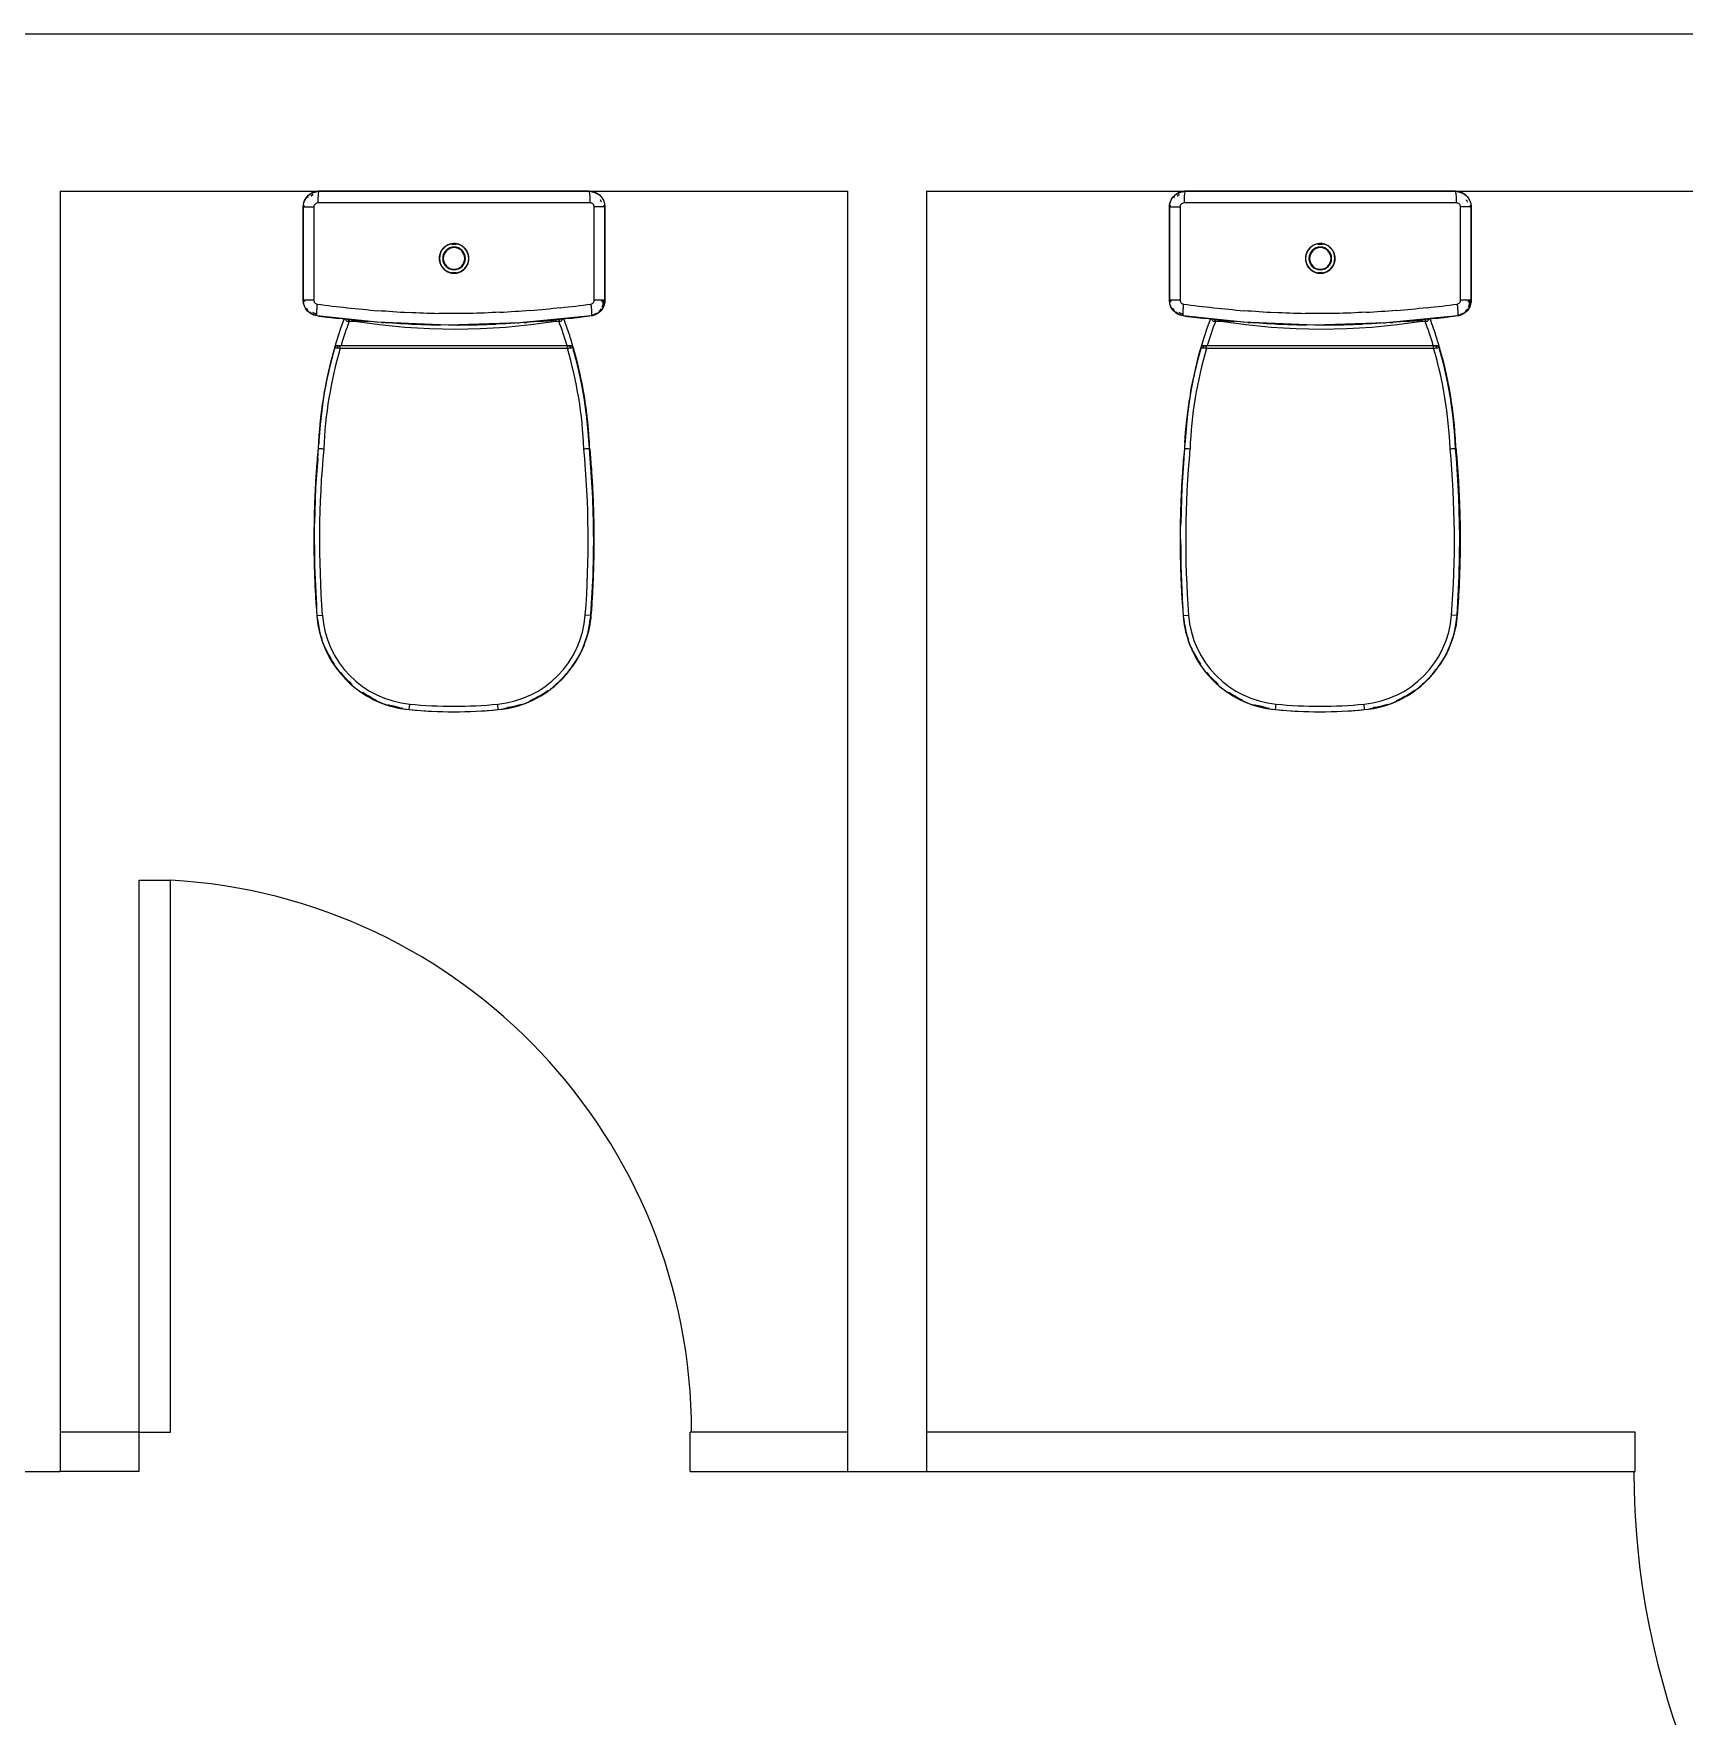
# Model space of a CAD drawing. Header units: metres. Extents: x 15.7 to 112.1, y 4.7 to 71.5.
# Drawn here: x 66.56 to 68.656, y 30.961 to 33.097 of the extents above; entities that cross this region are included whole.
import ezdxf

# ---------------------------------------------------------------- set-up
doc = ezdxf.new("R2010")
doc.units = ezdxf.units.M
doc.layers.get('0').update_dxf_attribs({"color": 3})
doc.layers.add('00', color=252, linetype='Continuous')
doc.layers.add('A-DOOR', color=5, linetype='Continuous', lineweight=5)
doc.layers.add('G-IMPT', color=1, linetype='Continuous', lineweight=5)

# ---------------------------------------------------------------- blocks, each defined once
blk = doc.blocks.new('Single-Flush-Partition - 700 _ 2200-2763523-GROUND FLOOR PLAN')
at = {"layer": 'A-DOOR'}
for p, q in [((0.31, -0.025), (0.31, -0.7256)), ((0.35, -0.025), (0.31, -0.025)), ((0.35, -0.025), (0.35, -0.7256)), ((0.35, -0.7256), (0.31, -0.7256))]:
    blk.add_line(p, q, dxfattribs=at)
blk.add_arc((0.35, -0.025), 0.7017, 180, 266.7321, dxfattribs=at)
blk = doc.blocks.new('Single-Flush-Partition - 1000_ 2201-2763526-GROUND FLOOR PLAN')
at = {"layer": 'A-DOOR'}
for p, q in [((0.46, -0.025), (0.46, -1.0259)), ((0.5, -0.025), (0.46, -0.025)), ((0.5, -0.025), (0.5, -1.0259)), ((0.5, -1.0259), (0.46, -1.0259))]:
    blk.add_line(p, q, dxfattribs=at)
blk.add_arc((0.5, -0.025), 1.0017, 180, 267.7114, dxfattribs=at)
blk = doc.blocks.new('ECG_Commercial_Toilet_Maid_driver-P Trap_01 - 211109_092700_dwg_dwg_211109-2077759-GROUND FLOOR PLAN')
at = {"layer": 'G-IMPT'}
for p, q in [((-0.4183, 0.1761), (-0.44, 0.1748)), ((-0.3575, 0.1776), (-0.3669, 0.1775)), ((-0.3006, 0.1763), (-0.3323, 0.1771)), ((-0.0804, 0.1337), (-0.0784, 0.133)), ((-0.0786, 0.1331), (-0.0803, 0.1331)), ((-0.0853, -0.0043), (-0.0853, -0.0055)), ((-0.0784, -0.133), (-0.0804, -0.1337)), ((-0.0786, -0.1331), (-0.0803, -0.1331)), ((-0.4226, -0.1759), (-0.3977, -0.1769)), ((-0.3514, -0.1776), (-0.3203, -0.177)), ((-0.2674, -0.1743), (-0.2411, -0.1722))]:
    blk.add_line(p, q, dxfattribs=at)
at = {"layer": 'G-IMPT', "flags": 128}
for points in [[(-0.2349, 0.1719), (-0.2217, 0.171), (-0.2025, 0.1692), (-0.1833, 0.1666), (-0.1816, 0.1664)], [(-0.4998, 0.1614), (-0.5044, 0.159), (-0.5089, 0.1565), (-0.5134, 0.1538), (-0.5154, 0.1524)], [(-0.1723, 0.1649), (-0.1642, 0.1634), (-0.1453, 0.1595), (-0.1265, 0.1549), (-0.1172, 0.1524)], [(-0.1138, 0.1514), (-0.1078, 0.1497), (-0.0894, 0.1437), (-0.0776, 0.1396)], [(-0.5263, 0.1443), (-0.5299, 0.1412), (-0.5337, 0.1376), (-0.5374, 0.1339), (-0.5409, 0.1301)], [(-0.0803, 0.1331), (-0.0803, 0.1297), (-0.0803, 0.1263)], [(-0.5719, -0.0627), (-0.5713, -0.0668), (-0.5703, -0.0719), (-0.5691, -0.077), (-0.5676, -0.082), (-0.5664, -0.0859)], [(-0.5622, -0.0966), (-0.5601, -0.1013), (-0.5577, -0.1059), (-0.5551, -0.1105), (-0.5524, -0.1149), (-0.5495, -0.1192), (-0.5493, -0.1195)], [(-0.0803, -0.1294), (-0.0803, -0.1312), (-0.0803, -0.1331)]]:
    blk.add_lwpolyline(points, dxfattribs=at)
at = {"layer": 'G-IMPT'}
for centre, radius, start, end in [((-0.263, -0.3639), 0.5295, 69.8168, 73.379), ((0.7318, -0.0015), 0.8221, 171.054, 188.946), ((-0.263, 0.3639), 0.5295, 286.6212, 290.1832)]:
    blk.add_arc(centre, radius, start, end, dxfattribs=at)
for points, knots in [([(-0.4808, 0.1688), (-0.4783, 0.1695), (-0.4718, 0.1713), (-0.4653, 0.1723), (-0.4613, 0.1728)], [-0.1550415, -0.1550415, -0.1550415, -0.1550415, -0.1111111, -0.0452824, -0.0452824, -0.0452824, -0.0452824]), ([(-0.4418, 0.1747), (-0.4378, 0.175), (-0.4259, 0.1758), (-0.406, 0.1767), (-0.3825, 0.1774), (-0.3662, 0.1776), (-0.3578, 0.1776), (-0.3572, 0.1776)], [-0.9464093, -0.9464093, -0.9464093, -0.9464093, -0.8888889, -0.7777778, -0.6666667, -0.5555556, -0.5477804, -0.5477804, -0.5477804, -0.5477804]), ([(-0.3385, 0.1774), (-0.3374, 0.1774), (-0.3285, 0.1773), (-0.3117, 0.1768), (-0.2881, 0.1757), (-0.2676, 0.1744), (-0.2551, 0.1734), (-0.2503, 0.173)], [-0.4598098, -0.4598098, -0.4598098, -0.4598098, -0.4444444, -0.3333333, -0.2222222, -0.1111111, -0.0437293, -0.0437293, -0.0437293, -0.0437293]), ([(-0.5134, 0.1537), (-0.5124, 0.1544), (-0.5064, 0.1581), (-0.5, 0.1613), (-0.4946, 0.1637)], [-0.3528816, -0.3528816, -0.3528816, -0.3528816, -0.3333333, -0.2354946, -0.2354946, -0.2354946, -0.2354946]), ([(-0.0798, 0.1365), (-0.0801, 0.1362), (-0.0804, 0.1356), (-0.0806, 0.1347), (-0.0805, 0.1341), (-0.0805, 0.1339)], [0.75, 0.75, 0.75, 0.75, 0.875, 0.9375, 1, 1, 1, 1]), ([(-0.078, 0.1376), (-0.0782, 0.1375), (-0.0789, 0.1373), (-0.0795, 0.1369), (-0.0798, 0.1365)], [0.5644299, 0.5644299, 0.5644299, 0.5644299, 0.625, 0.75, 0.75, 0.75, 0.75]), ([(-0.5575, 0.1063), (-0.5562, 0.1087), (-0.5543, 0.1119), (-0.5523, 0.1151), (-0.5517, 0.1159)], [-0.71214902, -0.71214902, -0.71214902, -0.71214902, -0.66666667, -0.65063088, -0.65063088, -0.65063088, -0.65063088]), ([(-0.5706, 0.0702), (-0.5702, 0.0723), (-0.5694, 0.0757), (-0.5685, 0.0791), (-0.5681, 0.0804)], [-0.92350914, -0.92350914, -0.92350914, -0.92350914, -0.88888889, -0.86576975, -0.86576975, -0.86576975, -0.86576975]), ([(-0.5676, -0.0821), (-0.5682, -0.0802), (-0.5696, -0.0755), (-0.5704, -0.0706), (-0.5709, -0.0677)], [-0.14372398, -0.14372398, -0.14372398, -0.14372398, -0.11111111, -0.06227402, -0.06227402, -0.06227402, -0.06227402]), ([(-0.5493, -0.1195), (-0.5507, -0.1175), (-0.5556, -0.1102), (-0.5596, -0.1023), (-0.5623, -0.0964)], [-0.373281, -0.373281, -0.373281, -0.373281, -0.3333333, -0.227652, -0.227652, -0.227652, -0.227652]), ([(-0.524, -0.1461), (-0.525, -0.1454), (-0.5312, -0.1403), (-0.5379, -0.1337), (-0.5432, -0.1274), (-0.5441, -0.1263)], [-0.5754732, -0.5754732, -0.5754732, -0.5754732, -0.5555556, -0.4444444, -0.4201761, -0.4201761, -0.4201761, -0.4201761]), ([(-0.2411, -0.1722), (-0.2346, -0.1719), (-0.2217, -0.1711), (-0.2025, -0.1693), (-0.1833, -0.1668), (-0.1642, -0.1635), (-0.1452, -0.1596), (-0.1264, -0.155), (-0.1078, -0.1498), (-0.0916, -0.1446), (-0.0816, -0.141), (-0.0776, -0.1396)], [0, 0, 0, 0, 0.1111111, 0.2222222, 0.3333333, 0.4444444, 0.5555556, 0.6666667, 0.7777778, 0.8888889, 0.9605895, 0.9605895, 0.9605895, 0.9605895]), ([(-0.0805, -0.1339), (-0.0805, -0.1341), (-0.0806, -0.1347), (-0.0804, -0.1356), (-0.0801, -0.1362), (-0.0798, -0.1365)], [0, 0, 0, 0, 0.0625, 0.125, 0.25, 0.25, 0.25, 0.25]), ([(-0.0798, -0.1365), (-0.0794, -0.1369), (-0.0789, -0.1373), (-0.0782, -0.1375), (-0.078, -0.1376)], [0.25, 0.25, 0.25, 0.25, 0.375, 0.4356025, 0.4356025, 0.4356025, 0.4356025]), ([(-0.4902, -0.1655), (-0.4909, -0.1652), (-0.4979, -0.1625), (-0.5072, -0.1578), (-0.5152, -0.1526), (-0.5175, -0.151)], [-0.7902983, -0.7902983, -0.7902983, -0.7902983, -0.7777778, -0.6666667, -0.6200914, -0.6200914, -0.6200914, -0.6200914])]:
    blk.add_open_spline(points, degree=3, knots=knots, dxfattribs=at)
for points in [[(-0.5413, 0.1297), (-0.5368, 0.1348), (-0.532, 0.1395), (-0.5269, 0.1438)], [(-0.0787, 0.1339), (-0.079, 0.1339), (-0.0796, 0.1339), (-0.0802, 0.1339), (-0.0805, 0.1339)], [(-0.0805, 0.1339), (-0.0804, 0.1338), (-0.0804, 0.1335), (-0.0803, 0.1332), (-0.0803, 0.1331)], [(-0.0789, 0.128), (-0.0794, 0.1282), (-0.0798, 0.1284), (-0.0803, 0.1286)], [(-0.0803, 0.1263), (-0.0799, 0.1263), (-0.0795, 0.1263), (-0.0792, 0.1262)], [(-0.0803, -0.1331), (-0.0803, -0.1332), (-0.0804, -0.1335), (-0.0804, -0.1338), (-0.0805, -0.1339)], [(-0.0805, -0.1339), (-0.0802, -0.1339), (-0.0796, -0.1339), (-0.079, -0.1339), (-0.0787, -0.1339)], [(-0.0803, -0.1294), (-0.08, -0.1294), (-0.0793, -0.1293), (-0.0787, -0.1293), (-0.0784, -0.1292)], [(-0.4531, -0.1739), (-0.4643, -0.1731), (-0.4754, -0.1707), (-0.4861, -0.167)], [(-0.2411, -0.1722), (-0.2489, -0.1729), (-0.2646, -0.1742), (-0.2881, -0.1757), (-0.3117, -0.1768), (-0.3353, -0.1775), (-0.3589, -0.1777), (-0.3825, -0.1774), (-0.406, -0.1767), (-0.4297, -0.1756), (-0.4453, -0.1745), (-0.4531, -0.1739)]]:
    blk.add_open_spline(points, degree=3, dxfattribs=at)
blk = doc.blocks.new('ECG_Commercial_Toilet_Maid_driver-P Trap_01 - 211109_092700_dwg_dwg_Deckel_unten_211101-2077760-GROUND FLOOR PLAN')
at = {"layer": 'G-IMPT'}
for p, q in [((-0.127, 0.1545), (-0.1269, 0.155)), ((-0.1249, 0.1542), (-0.1269, 0.155)), ((-0.1269, -0.155), (-0.127, -0.1545)), ((-0.1269, -0.155), (-0.125, -0.1533))]:
    blk.add_line(p, q, dxfattribs=at)
at = {"layer": 'G-IMPT', "flags": 128}
for points in [[(-0.4583, 0.1734), (-0.4635, 0.1727), (-0.4686, 0.1718), (-0.4737, 0.1707), (-0.4787, 0.1694), (-0.4837, 0.1679)], [(-0.3647, 0.1773), (-0.3912, 0.1771), (-0.4413, 0.1748), (-0.4432, 0.1746)], [(-0.2547, 0.1731), (-0.291, 0.1758), (-0.3373, 0.1773)], [(-0.1829, 0.1665), (-0.19, 0.1676), (-0.2113, 0.1701), (-0.2327, 0.1717), (-0.2361, 0.1719)], [(-0.4942, 0.1639), (-0.4982, 0.1621), (-0.5028, 0.1598), (-0.5074, 0.1574), (-0.5119, 0.1547), (-0.5156, 0.1523)], [(-0.1269, 0.155), (-0.1477, 0.1601), (-0.1688, 0.1643), (-0.1727, 0.1649)], [(-0.5264, 0.1441), (-0.5286, 0.1424), (-0.5324, 0.1389), (-0.5361, 0.1352), (-0.5397, 0.1314), (-0.5416, 0.1293)], [(-0.5512, 0.1166), (-0.5523, 0.1149), (-0.5551, 0.1105), (-0.5576, 0.106), (-0.56, 0.1014), (-0.5609, 0.0994)], [(-0.567, 0.084), (-0.5676, 0.082), (-0.569, 0.077), (-0.5702, 0.072), (-0.5712, 0.0669), (-0.5716, 0.0647)], [(-0.5719, -0.0627), (-0.5713, -0.0668), (-0.5703, -0.0719), (-0.5691, -0.077), (-0.5676, -0.082), (-0.5664, -0.0859)], [(-0.5622, -0.0966), (-0.5601, -0.1013), (-0.5577, -0.1059), (-0.5551, -0.1105), (-0.5524, -0.1149), (-0.5495, -0.1192)], [(-0.5447, -0.1255), (-0.5432, -0.1274), (-0.5398, -0.1314), (-0.5362, -0.1352), (-0.5325, -0.1388), (-0.5286, -0.1423), (-0.5247, -0.1456), (-0.5226, -0.1472)], [(-0.52, -0.1492), (-0.5163, -0.1518), (-0.5119, -0.1547), (-0.5075, -0.1573), (-0.5029, -0.1598), (-0.4982, -0.1621), (-0.4935, -0.1642), (-0.4886, -0.1661), (-0.4837, -0.1678), (-0.4788, -0.1694), (-0.4737, -0.1707), (-0.4687, -0.1718), (-0.4635, -0.1727), (-0.4584, -0.1734), (-0.4532, -0.1739), (-0.4531, -0.1739)], [(-0.2411, -0.1722), (-0.2196, -0.1708), (-0.1983, -0.1687), (-0.177, -0.1657), (-0.1559, -0.1618), (-0.135, -0.1571), (-0.1269, -0.155)], [(-0.4531, -0.1739), (-0.4031, -0.1768), (-0.353, -0.1776), (-0.3029, -0.1764), (-0.2529, -0.1732), (-0.2411, -0.1722)]]:
    blk.add_lwpolyline(points, dxfattribs=at)
at = {"layer": 'G-IMPT'}
for centre, radius, start, end in [((-0.263, -0.3639), 0.5365, 81.3483, 83.4677), ((-0.263, -0.3639), 0.5365, 75.3041, 78.0597), ((-0.1287, 0.1483), 0.007, 60.9879, 75.3041), ((-0.1287, 0.1483), 0.007, 60.9879, 75.3041), ((-0.4432, -0.0443), 0.13, 249.5754, 265.6258), ((-0.263, 0.3639), 0.5365, 272.3428, 284.6959), ((-0.1287, -0.1483), 0.007, 284.6959, 315.0019), ((-0.1287, -0.1483), 0.007, 284.6959, 315.0019), ((-0.3576, 1.0752), 1.2528, 265.6258, 275.3365)]:
    blk.add_arc(centre, radius, start, end, dxfattribs=at)
blk = doc.blocks.new('ECG_Commercial_Toilet_Maid_driver-P Trap_01 - 211109_092700_dwg_dwg_Deckel_oben_211101-2077761-GROUND FLOOR PLAN')
at = {"layer": 'G-IMPT'}
for p, q in [((-0.4531, 0.1739), (-0.4526, 0.167)), ((-0.1262, 0.1549), (-0.1264, 0.1542)), ((-0.1163, 0.1519), (-0.1162, 0.1521)), ((-0.1138, 0.1442), (-0.1108, 0.1442)), ((-0.1138, 0.1442), (-0.1138, -0.1442)), ((-0.1108, 0.1483), (-0.1127, 0.1483)), ((-0.1108, 0.1483), (-0.1108, 0.1442)), ((-0.1108, -0.1442), (-0.1108, 0.1442)), ((-0.1108, -0.1442), (-0.1108, 0.1442)), ((-0.5726, 0.0565), (-0.5657, 0.0558)), ((-0.5726, -0.0565), (-0.5657, -0.0558)), ((-0.1138, -0.1442), (-0.1108, -0.1442)), ((-0.1127, -0.1483), (-0.1108, -0.1483)), ((-0.1108, -0.1442), (-0.1108, -0.1483)), ((-0.4531, -0.1739), (-0.4526, -0.167)), ((-0.1264, -0.1542), (-0.1262, -0.1549)), ((-0.1162, -0.1521), (-0.1163, -0.1519))]:
    blk.add_line(p, q, dxfattribs=at)
at = {"layer": 'G-IMPT', "flags": 128}
for points in [[(-0.4531, 0.1739), (-0.4583, 0.1734), (-0.4635, 0.1727), (-0.4686, 0.1718), (-0.4737, 0.1707), (-0.4787, 0.1694), (-0.4837, 0.1679), (-0.4886, 0.1661), (-0.4934, 0.1642), (-0.4982, 0.1621), (-0.5028, 0.1598), (-0.5074, 0.1574), (-0.5119, 0.1547), (-0.5162, 0.1519), (-0.5205, 0.1489), (-0.5246, 0.1457), (-0.5286, 0.1424), (-0.5324, 0.1389), (-0.5361, 0.1352), (-0.5397, 0.1314), (-0.5431, 0.1275), (-0.5464, 0.1234), (-0.5494, 0.1193), (-0.5523, 0.1149), (-0.5551, 0.1105), (-0.5576, 0.106), (-0.56, 0.1014), (-0.5622, 0.0967), (-0.5642, 0.0919), (-0.566, 0.087), (-0.5676, 0.082), (-0.569, 0.077), (-0.5702, 0.072), (-0.5712, 0.0669), (-0.572, 0.0617), (-0.5726, 0.0566), (-0.5726, 0.0565)], [(-0.2411, 0.1722), (-0.291, 0.1758), (-0.3411, 0.1775), (-0.3912, 0.1771), (-0.4413, 0.1748), (-0.4531, 0.1739)], [(-0.113, 0.1512), (-0.1337, 0.1568), (-0.1546, 0.1615), (-0.1757, 0.1655), (-0.197, 0.1685), (-0.2183, 0.1707), (-0.2397, 0.1721), (-0.2411, 0.1722)], [(-0.5726, 0.0565), (-0.5744, 0.0324), (-0.5752, 0.0083), (-0.5751, -0.0158), (-0.574, -0.0399), (-0.5726, -0.0565)], [(-0.5726, -0.0565), (-0.5721, -0.0617), (-0.5713, -0.0668), (-0.5703, -0.0719), (-0.5691, -0.077), (-0.5676, -0.082), (-0.566, -0.0869), (-0.5642, -0.0918), (-0.5622, -0.0966), (-0.5601, -0.1013), (-0.5577, -0.1059), (-0.5551, -0.1105), (-0.5524, -0.1149), (-0.5495, -0.1192), (-0.5464, -0.1234), (-0.5432, -0.1274), (-0.5398, -0.1314), (-0.5362, -0.1352), (-0.5325, -0.1388), (-0.5286, -0.1423), (-0.5247, -0.1456), (-0.5205, -0.1488), (-0.5163, -0.1518), (-0.5119, -0.1547), (-0.5075, -0.1573), (-0.5029, -0.1598), (-0.4982, -0.1621), (-0.4935, -0.1642), (-0.4886, -0.1661), (-0.4837, -0.1678), (-0.4788, -0.1694), (-0.4737, -0.1707), (-0.4687, -0.1718), (-0.4635, -0.1727), (-0.4584, -0.1734), (-0.4532, -0.1739), (-0.4531, -0.1739)], [(-0.2411, -0.1722), (-0.2196, -0.1708), (-0.1983, -0.1687), (-0.177, -0.1657), (-0.1559, -0.1618), (-0.135, -0.1571), (-0.1143, -0.1516), (-0.113, -0.1512)], [(-0.4531, -0.1739), (-0.4031, -0.1768), (-0.353, -0.1776), (-0.3029, -0.1764), (-0.2529, -0.1732), (-0.2411, -0.1722)]]:
    blk.add_lwpolyline(points, dxfattribs=at)
at = {"layer": 'G-IMPT'}
for centre, radius, start, end in [((-0.4432, 0.0443), 0.13, 94.3742, 174.6261), ((-0.3576, -1.0752), 1.2528, 84.6635, 94.3742), ((-0.263, -0.3639), 0.5365, 73.7635, 87.6572), ((-0.263, -0.3639), 0.5365, 81.0541, 87.6572), ((-0.4432, 0.0443), 0.123, 94.3742, 174.6261), ((-0.3576, -1.0752), 1.2458, 84.6551, 94.3742), ((-0.263, -0.3639), 0.5295, 73.6374, 87.677), ((-0.263, -0.3639), 0.5365, 75.2338, 78.8854), ((-0.117, 0.1492), 0.003, 74.1204, 97.6492), ((-0.263, -0.3639), 0.5365, 73.7635, 74.1204), ((-0.1138, 0.1483), 0.003, 0, 73.7635), ((-0.1138, 0.1483), 0.003, 0, 73.7635), ((0.0278, 0), 0.6031, 174.6261, 185.3739), ((0.0278, 0), 0.5961, 174.6261, 185.3739), ((-0.4432, -0.0443), 0.13, 185.3739, 265.6258), ((-0.4432, -0.0443), 0.123, 185.3739, 265.6258), ((-0.263, 0.3639), 0.5295, 272.323, 286.3626), ((-0.1138, -0.1483), 0.003, 286.2365, 0), ((-0.1138, -0.1483), 0.003, 286.2365, 0), ((-0.3576, 1.0752), 1.2458, 265.6258, 275.3449), ((-0.263, 0.3639), 0.5365, 272.3428, 286.2365), ((-0.263, 0.3639), 0.5365, 272.3428, 278.9459), ((-0.263, 0.3639), 0.5365, 281.1146, 284.7662), ((-0.117, -0.1492), 0.003, 262.3508, 285.8796), ((-0.263, 0.3639), 0.5365, 285.8796, 286.2365), ((-0.3576, 1.0752), 1.2528, 265.6258, 275.3365)]:
    blk.add_arc(centre, radius, start, end, dxfattribs=at)
for points in [[(-0.2411, 0.1722), (-0.2411, 0.1721), (-0.2411, 0.1718), (-0.2412, 0.1702), (-0.2413, 0.1679), (-0.2415, 0.1661), (-0.2415, 0.1652)], [(-0.1137, 0.1454), (-0.1137, 0.145), (-0.1138, 0.1446), (-0.1138, 0.1442)], [(-0.1138, -0.1442), (-0.1138, -0.1446), (-0.1137, -0.145), (-0.1137, -0.1454)], [(-0.1137, -0.1454), (-0.1136, -0.1458), (-0.1136, -0.1462), (-0.1135, -0.1465)], [(-0.2415, -0.1652), (-0.2415, -0.1661), (-0.2413, -0.1679), (-0.2412, -0.1702), (-0.2411, -0.1718), (-0.2411, -0.1721), (-0.2411, -0.1722)]]:
    blk.add_open_spline(points, degree=3, dxfattribs=at)
for points, knots in [([(-0.1162, 0.1521), (-0.1162, 0.1521), (-0.1169, 0.1523), (-0.1202, 0.1533), (-0.1239, 0.1543), (-0.1262, 0.1549)], [-1, -1, -1, -1, -0.722222, -0.444444, 0, 0, 0, 0]), ([(-0.113, 0.1512), (-0.113, 0.1512), (-0.113, 0.1509), (-0.1132, 0.1495), (-0.1134, 0.1475), (-0.1136, 0.146), (-0.1137, 0.1454)], [0, 0, 0, 0, 0.2222222, 0.4444444, 0.7222222, 0.8888885, 0.8888885, 0.8888885, 0.8888885]), ([(-0.1108, 0.1442), (-0.1108, 0.1446), (-0.1108, 0.1456), (-0.1108, 0.147), (-0.1108, 0.148), (-0.1108, 0.1483), (-0.1108, 0.1483)], [0, 0, 0, 0, 0.222222, 0.444444, 0.722222, 1, 1, 1, 1]), ([(-0.1135, -0.1465), (-0.1134, -0.1473), (-0.1133, -0.1488), (-0.1131, -0.1502), (-0.113, -0.151), (-0.113, -0.1512), (-0.113, -0.1512)], [0.2222222, 0.2222222, 0.2222222, 0.2222222, 0.4444444, 0.6666667, 0.8333333, 1, 1, 1, 1]), ([(-0.1108, -0.1483), (-0.1108, -0.1483), (-0.1108, -0.1481), (-0.1108, -0.1473), (-0.1108, -0.1459), (-0.1108, -0.1447), (-0.1108, -0.1442)], [0, 0, 0, 0, 0.222222, 0.444444, 0.722222, 1, 1, 1, 1]), ([(-0.1162, -0.1521), (-0.1162, -0.1521), (-0.1166, -0.1522), (-0.1186, -0.1528), (-0.1219, -0.1537), (-0.1248, -0.1545), (-0.1262, -0.1549)], [0, 0, 0, 0, 0.222222, 0.444444, 0.722222, 1, 1, 1, 1])]:
    blk.add_open_spline(points, degree=3, knots=knots, dxfattribs=at)
blk = doc.blocks.new('ECG_Commercial_Toilet_Maid_driver-P Trap_01 - 211109_092700_dwg_dwg_Spühlkasten_211101-2077762-GROUND FLOOR PLAN')
at = {"layer": 'G-IMPT'}
for p, q in [((-0.0606, 0.1853), (-0.059, 0.1866)), ((-0.0479, 0.1896), (-0.0479, 0.1886)), ((-0.0478, 0.1894), (-0.0478, 0.1888)), ((0.0707, 0.1915), (-0.0477, 0.1915)), ((-0.0477, 0.1915), (0.0707, 0.1915)), ((-0.0477, 0.187), (-0.0477, 0.1915)), ((-0.0477, 0.1915), (-0.0477, 0.1915)), ((-0.0477, 0.1851), (-0.0477, 0.187)), ((-0.0477, 0.1829), (-0.0477, 0.1851)), ((-0.0477, 0.1806), (-0.0477, 0.1829)), ((-0.0477, 0.1781), (-0.0477, 0.1806)), ((0.0707, 0.1781), (-0.0477, 0.1781)), ((0.0707, 0.1915), (0.0707, 0.1915)), ((0.0707, 0.1915), (0.0707, 0.187)), ((0.0707, 0.187), (0.0707, 0.1851)), ((0.0707, 0.1851), (0.0707, 0.1829)), ((0.0707, 0.1829), (0.0707, 0.1806)), ((0.0707, 0.1806), (0.0707, 0.1781)), ((0.0757, -0.1731), (0.0757, 0.1731)), ((0.0824, 0.1862), (0.0836, 0.1852)), ((0.0888, 0.1785), (0.0898, 0.1755)), ((0.0902, 0.1742), (0.0905, 0.1718)), ((0.0907, -0.1715), (0.0907, 0.1715)), ((-0.0693, 0.1602), (-0.071, 0.1463)), ((-0.0701, 0.1525), (-0.0693, 0.1602)), ((-0.0693, 0.1603), (-0.0684, 0.1673)), ((-0.076, 0.0922), (-0.0762, 0.0891)), ((-0.0755, 0.0994), (-0.0753, 0.1013)), ((-0.0782, 0.0535), (-0.0792, 0.0178)), ((-0.0791, 0.0212), (-0.0791, 0.0224)), ((-0.0792, -0.0178), (-0.0782, -0.0535)), ((-0.0762, -0.0891), (-0.076, -0.0923)), ((-0.071, -0.1463), (-0.0693, -0.1602)), ((-0.0693, -0.1602), (-0.0695, -0.158)), ((-0.0684, -0.1671), (-0.0686, -0.1657)), ((-0.0684, -0.1673), (-0.0684, -0.1671)), ((-0.0666, -0.1769), (-0.0673, -0.1744)), ((-0.0646, -0.1809), (-0.066, -0.1781)), ((-0.0479, -0.19), (-0.0479, -0.188)), ((-0.0478, -0.1882), (-0.0478, -0.1902)), ((-0.0477, -0.1781), (0.0707, -0.1781)), ((-0.0477, -0.1805), (-0.0477, -0.1781)), ((-0.0477, -0.1829), (-0.0477, -0.1805)), ((-0.0477, -0.1851), (-0.0477, -0.1829)), ((-0.0477, -0.187), (-0.0477, -0.1851)), ((-0.0477, -0.1915), (-0.0477, -0.187)), ((-0.0477, -0.1915), (0.0707, -0.1915)), ((0.0707, -0.1915), (-0.0477, -0.1915)), ((-0.0477, -0.1915), (-0.0477, -0.1915)), ((0.0707, -0.1886), (0.0707, -0.1781)), ((0.0707, -0.1915), (0.0707, -0.1886)), ((0.0707, -0.1915), (0.0707, -0.1915))]:
    blk.add_line(p, q, dxfattribs=at)
at = {"layer": 'G-IMPT', "flags": 128}
for points in [[(-0.0675, -0.1742), (-0.0766, -0.0837), (-0.0793, 0.0071), (-0.0756, 0.0979), (-0.0675, 0.1742)], [(-0.0677, 0.1726), (-0.0679, 0.1713), (-0.0681, 0.1699), (-0.0683, 0.1685), (-0.0684, 0.1673)], [(-0.0675, 0.1742), (-0.0669, 0.177), (-0.066, 0.1796), (-0.0646, 0.1821), (-0.063, 0.1844), (-0.061, 0.1864), (-0.0587, 0.1882), (-0.0563, 0.1896), (-0.0519, 0.191), (-0.0477, 0.1915)], [(-0.0671, 0.1754), (-0.0662, 0.1781), (-0.0648, 0.1806), (-0.0632, 0.1829)], [(-0.0478, 0.1902), (-0.0478, 0.1904), (-0.0478, 0.1906), (-0.0478, 0.1909), (-0.0477, 0.1911)], [(0.0707, 0.1915), (0.0735, 0.1913), (0.0763, 0.1907), (0.0789, 0.1897), (0.0814, 0.1884), (0.0837, 0.1867), (0.0857, 0.1847), (0.0874, 0.1824), (0.0888, 0.18), (0.0903, 0.1757), (0.0907, 0.1715)], [(0.0907, -0.1715), (0.0907, -0.1053), (0.0907, -0.0388), (0.0907, 0.0276), (0.0907, 0.0941), (0.0907, 0.1604), (0.0907, 0.1715)], [(-0.0684, 0.1673), (-0.0684, 0.1671), (-0.0686, 0.1657), (-0.0688, 0.1643), (-0.069, 0.1629), (-0.0692, 0.1616), (-0.0693, 0.1602)], [(-0.0727, 0.1302), (-0.0733, 0.1247), (-0.0747, 0.1086)], [(-0.0746, 0.1091), (-0.0744, 0.112), (-0.0735, 0.1209)], [(-0.0765, -0.0844), (-0.0767, -0.0822), (-0.0767, -0.08)], [(-0.0748, -0.1076), (-0.0733, -0.1247), (-0.0727, -0.1302)], [(-0.0686, -0.1657), (-0.0688, -0.1643), (-0.069, -0.1629), (-0.0692, -0.1616), (-0.0693, -0.1602)], [(-0.0677, -0.1726), (-0.0679, -0.1713), (-0.0681, -0.1699), (-0.0683, -0.1685), (-0.0684, -0.1673)], [(-0.0477, -0.1915), (-0.0505, -0.1913), (-0.0533, -0.1907), (-0.0559, -0.1897), (-0.0584, -0.1884), (-0.0607, -0.1867), (-0.0627, -0.1847), (-0.0644, -0.1824), (-0.0665, -0.1784), (-0.0675, -0.1742)], [(-0.0587, -0.1868), (-0.0609, -0.1852), (-0.0623, -0.1838)], [(-0.0479, -0.19), (-0.0507, -0.1898), (-0.0535, -0.1892), (-0.0561, -0.1882)], [(-0.0478, -0.1902), (-0.0478, -0.1904), (-0.0478, -0.1906), (-0.0478, -0.1909), (-0.0477, -0.1911)], [(0.0907, -0.1715), (0.0905, -0.1743), (0.0899, -0.1771), (0.0889, -0.1798), (0.0876, -0.1822), (0.0859, -0.1845), (0.0839, -0.1865), (0.0817, -0.1882), (0.0792, -0.1896), (0.0749, -0.1911), (0.0707, -0.1915)], [(0.0905, -0.1728), (0.0899, -0.1756), (0.0889, -0.1782)]]:
    blk.add_lwpolyline(points, dxfattribs=at)
at = {"layer": 'G-IMPT'}
for centre, major_axis, ratio, start_param, end_param in [((0.0757, 0.1715), (0.015, 0), 0.104518, 0.698132, 1.570796), ((0.0757, 0.1715), (-0.015, 0), 0.104518, 3.141593, 3.839719), ((0.0757, -0.1715), (0.015, 0), 0.101852, 4.712389, 4.886922), ((0.0757, -0.1715), (-0.015, 0), 0.101852, 1.745329, 3.141593)]:
    blk.add_ellipse(centre, major_axis=major_axis, ratio=ratio, start_param=start_param, end_param=end_param, dxfattribs=at)
for points, knots in [([(-0.0675, -0.1742), (-0.0762, -0.1103), (-0.0833, 0.0066), (-0.0745, 0.1231), (-0.0675, 0.1742)], [-1, -1, -1, -1, -0.444444, 0, 0, 0, 0]), ([(-0.0675, 0.1742), (-0.0671, 0.1768), (-0.0654, 0.1819), (-0.0603, 0.1876), (-0.0541, 0.1908), (-0.0498, 0.1915), (-0.0477, 0.1915)], [-1, -1, -1, -1, -0.722222, -0.444444, -0.222222, 0, 0, 0, 0]), ([(-0.0639, 0.1747), (-0.0645, 0.1747), (-0.0655, 0.1747), (-0.0666, 0.1746), (-0.0673, 0.1744), (-0.0675, 0.1743), (-0.0675, 0.1742)], [0.5555556, 0.5555556, 0.5555556, 0.5555556, 0.6666667, 0.7777778, 0.8888889, 0.9998878, 0.9998878, 0.9998878, 0.9998878]), ([(-0.0674, 0.1743), (-0.0673, 0.1749), (-0.0669, 0.1765), (-0.0657, 0.1797), (-0.0641, 0.1819), (-0.0629, 0.1833)], [0.0512305, 0.0512305, 0.0512305, 0.0512305, 0.1111111, 0.2222222, 0.4038066, 0.4038066, 0.4038066, 0.4038066]), ([(-0.0628, 0.1833), (-0.0637, 0.1823), (-0.0657, 0.1796), (-0.0668, 0.1764), (-0.0673, 0.1743)], [0.5863221, 0.5863221, 0.5863221, 0.5863221, 0.7222222, 0.9391237, 0.9391237, 0.9391237, 0.9391237]), ([(-0.0651, 0.1752), (-0.0648, 0.1761), (-0.0643, 0.1775), (-0.0636, 0.1787), (-0.0633, 0.1792)], [0.1111111, 0.1111111, 0.1111111, 0.1111111, 0.2222222, 0.2811373, 0.2811373, 0.2811373, 0.2811373]), ([(-0.0477, 0.1781), (-0.0483, 0.1781), (-0.0497, 0.1778), (-0.0513, 0.1767), (-0.0523, 0.1753), (-0.0526, 0.1743), (-0.0526, 0.1738)], [-1, -1, -1, -1, -0.722222, -0.444444, -0.222222, 0, 0, 0, 0]), ([(0.0707, 0.1915), (0.0742, 0.1915), (0.08, 0.1899), (0.0863, 0.1846), (0.0893, 0.1795), (0.0905, 0.175), (0.0907, 0.1727), (0.0907, 0.1715)], [-1, -1, -1, -1, -0.666667, -0.444444, -0.222222, -0.111111, 0, 0, 0, 0]), ([(0.0757, 0.1731), (0.0757, 0.1738), (0.0754, 0.1753), (0.0741, 0.1769), (0.0725, 0.1779), (0.0713, 0.1781), (0.0707, 0.1781)], [-1, -1, -1, -1, -0.722222, -0.444444, -0.222222, 0, 0, 0, 0]), ([(0.088, 0.1802), (0.0883, 0.1797), (0.0897, 0.177), (0.0903, 0.1741), (0.0906, 0.1717)], [0.6666667, 0.6666667, 0.6666667, 0.6666667, 0.7222222, 0.9538225, 0.9538225, 0.9538225, 0.9538225]), ([(0.09, 0.1753), (0.0898, 0.1758), (0.0894, 0.1772), (0.0888, 0.1785), (0.0884, 0.1793)], [0.1726862, 0.1726862, 0.1726862, 0.1726862, 0.2222222, 0.3099855, 0.3099855, 0.3099855, 0.3099855]), ([(0.0906, 0.1717), (0.0906, 0.1723), (0.0904, 0.1733), (0.0902, 0.1744), (0.0901, 0.1748)], [0.0548654, 0.0548654, 0.0548654, 0.0548654, 0.1111111, 0.1553711, 0.1553711, 0.1553711, 0.1553711]), ([(-0.0477, -0.1915), (-0.0509, -0.1915), (-0.0562, -0.1902), (-0.0622, -0.1857), (-0.0653, -0.1813), (-0.0669, -0.1774), (-0.0674, -0.1753), (-0.0675, -0.1742)], [-1, -1, -1, -1, -0.666667, -0.444444, -0.222222, -0.111111, 0, 0, 0, 0]), ([(-0.0577, -0.1743), (-0.0585, -0.1744), (-0.06, -0.1745), (-0.0622, -0.1747), (-0.064, -0.1747), (-0.0655, -0.1747), (-0.0666, -0.1746), (-0.0673, -0.1745), (-0.0675, -0.1743), (-0.0675, -0.1742)], [0.2222222, 0.2222222, 0.2222222, 0.2222222, 0.3333333, 0.4444444, 0.5555556, 0.6666667, 0.7777778, 0.8888889, 0.9998876, 0.9998876, 0.9998876, 0.9998876]), ([(-0.0674, -0.1744), (-0.0673, -0.1748), (-0.067, -0.1759), (-0.0667, -0.1769), (-0.0665, -0.1774)], [0.0614445, 0.0614445, 0.0614445, 0.0614445, 0.1111111, 0.1711353, 0.1711353, 0.1711353, 0.1711353]), ([(-0.0642, -0.1817), (-0.0645, -0.1813), (-0.066, -0.179), (-0.0668, -0.1764), (-0.0673, -0.1743)], [0.6666667, 0.6666667, 0.6666667, 0.6666667, 0.7222222, 0.9481729, 0.9481729, 0.9481729, 0.9481729]), ([(-0.0478, -0.1902), (-0.05, -0.1902), (-0.053, -0.1897), (-0.0559, -0.1886), (-0.0567, -0.1882)], [0, 0, 0, 0, 0.2222222, 0.3188139, 0.3188139, 0.3188139, 0.3188139]), ([(-0.0526, -0.1737), (-0.0525, -0.1744), (-0.0521, -0.1757), (-0.0508, -0.1771), (-0.0493, -0.1779), (-0.0482, -0.1781), (-0.0477, -0.1781)], [-1, -1, -1, -1, -0.722222, -0.444444, -0.222222, 0, 0, 0, 0]), ([(0.0907, -0.1715), (0.0907, -0.1744), (0.0894, -0.1802), (0.0843, -0.1868), (0.0777, -0.1907), (0.073, -0.1915), (0.0707, -0.1915)], [-1, -1, -1, -1, -0.722222, -0.444444, -0.222222, 0, 0, 0, 0]), ([(0.0707, -0.1781), (0.0714, -0.1781), (0.0729, -0.1778), (0.0746, -0.1765), (0.0755, -0.1748), (0.0757, -0.1736), (0.0757, -0.1731)], [-1, -1, -1, -1, -0.722222, -0.444444, -0.222222, 0, 0, 0, 0]), ([(0.0907, -0.1717), (0.0906, -0.1724), (0.0904, -0.1742), (0.0896, -0.1771), (0.0886, -0.1792), (0.088, -0.1802)], [0.0467052, 0.0467052, 0.0467052, 0.0467052, 0.1111111, 0.2222222, 0.3333333, 0.3333333, 0.3333333, 0.3333333]), ([(0.0884, -0.1793), (0.0886, -0.179), (0.0892, -0.1777), (0.0895, -0.1764), (0.0897, -0.1753)], [0.6917979, 0.6917979, 0.6917979, 0.6917979, 0.7222222, 0.8264398, 0.8264398, 0.8264398, 0.8264398])]:
    blk.add_open_spline(points, degree=3, knots=knots, dxfattribs=at)
for points in [[(-0.0634, 0.1793), (-0.0641, 0.1781), (-0.0645, 0.1768), (-0.0649, 0.1754)], [(-0.0621, 0.1747), (-0.0628, 0.1747), (-0.0634, 0.1747), (-0.0639, 0.1747)], [(-0.06, 0.1745), (-0.0608, 0.1746), (-0.0615, 0.1746), (-0.0621, 0.1747)], [(-0.0577, 0.1743), (-0.0585, 0.1744), (-0.0593, 0.1745), (-0.06, 0.1745)], [(-0.0598, 0.1863), (-0.0591, 0.1868), (-0.0585, 0.1872), (-0.0578, 0.1876)], [(-0.0581, 0.1872), (-0.0587, 0.1868), (-0.0592, 0.1864), (-0.0598, 0.186)], [(-0.0552, 0.1741), (-0.056, 0.1742), (-0.0569, 0.1743), (-0.0577, 0.1743)], [(-0.0526, 0.1738), (-0.0544, 0.161), (-0.0559, 0.1482), (-0.0572, 0.1354)], [(-0.0526, 0.1738), (-0.0535, 0.1739), (-0.0544, 0.174), (-0.0552, 0.1741)], [(-0.0502, 0.1901), (-0.0494, 0.1902), (-0.0486, 0.1902), (-0.0478, 0.1902)], [(0.0707, 0.1902), (0.0714, 0.1902), (0.0722, 0.1902), (0.0729, 0.1901)], [(0.0836, 0.1853), (0.0831, 0.1856), (0.0827, 0.186), (0.0823, 0.1863)], [(0.0863, 0.1792), (0.0858, 0.1801), (0.0852, 0.181), (0.0845, 0.1818)], [(0.0845, 0.1815), (0.0852, 0.1807), (0.0858, 0.1799), (0.0864, 0.179)], [(-0.0693, 0.1603), (-0.0693, 0.1602), (-0.0693, 0.1602), (-0.0693, 0.1602)], [(-0.0572, 0.1354), (-0.0586, 0.1226), (-0.0599, 0.1097), (-0.0611, 0.0968)], [(-0.0607, 0.0969), (-0.0616, 0.084), (-0.0626, 0.0711), (-0.0633, 0.0582)], [(-0.063, 0.0582), (-0.0636, 0.0453), (-0.0641, 0.0323), (-0.0644, 0.0194)], [(-0.0641, 0.0194), (-0.0643, 0.0065), (-0.0645, -0.0065), (-0.0641, -0.0194)], [(-0.0641, -0.0194), (-0.064, -0.0323), (-0.0633, -0.0452), (-0.0624, -0.058)], [(-0.063, -0.0581), (-0.0624, -0.0711), (-0.0614, -0.0839), (-0.0602, -0.0967)], [(-0.0723, -0.1346), (-0.0736, -0.122), (-0.0747, -0.1093), (-0.0757, -0.0966)], [(-0.0607, -0.0968), (-0.0597, -0.1097), (-0.0584, -0.1225), (-0.0569, -0.1353)], [(-0.0572, -0.1354), (-0.0559, -0.1482), (-0.0544, -0.161), (-0.0526, -0.1737)], [(-0.0693, -0.1602), (-0.0693, -0.1602), (-0.0693, -0.1602), (-0.0693, -0.1603)], [(-0.0659, -0.1787), (-0.0654, -0.1797), (-0.0648, -0.1806), (-0.0642, -0.1814)], [(-0.0598, -0.1863), (-0.0606, -0.1856), (-0.0615, -0.185), (-0.0623, -0.1842)], [(-0.0622, -0.1839), (-0.0611, -0.185), (-0.0599, -0.1862), (-0.0586, -0.187)], [(-0.0552, -0.1741), (-0.056, -0.1742), (-0.0569, -0.1742), (-0.0577, -0.1743)], [(-0.0566, -0.188), (-0.0539, -0.1893), (-0.0509, -0.19), (-0.0479, -0.19)], [(-0.0526, -0.1737), (-0.0535, -0.1738), (-0.0543, -0.174), (-0.0552, -0.1741)], [(-0.0502, -0.1881), (-0.0494, -0.1882), (-0.0486, -0.1882), (-0.0478, -0.1882)], [(-0.0479, -0.188), (-0.0485, -0.188), (-0.0491, -0.188), (-0.0497, -0.1879)], [(0.0728, -0.1901), (0.0721, -0.1902), (0.0714, -0.1902), (0.0707, -0.1902)], [(0.0769, -0.1871), (0.0778, -0.1868), (0.0788, -0.1863), (0.0797, -0.1858)], [(0.0901, -0.1748), (0.0904, -0.1738), (0.0905, -0.1728), (0.0906, -0.1717)]]:
    blk.add_open_spline(points, degree=3, dxfattribs=at)
blk = doc.blocks.new('ECG_Commercial_Toilet_Maid_driver-P Trap_01 - 211109_092700_dwg_dwg_Spülkastenstopfen-2077764-GROUND FLOOR PLAN')
at = {"layer": 'G-IMPT', "flags": 128}
for points in [[(0.0189, 0), (0.0188, 0.0008), (0.0188, 0.0015), (0.0187, 0.0023), (0.0186, 0.003), (0.0185, 0.0037), (0.0183, 0.0045), (0.0181, 0.0052), (0.0179, 0.0059), (0.0176, 0.0066), (0.0174, 0.0073), (0.0171, 0.008), (0.0167, 0.0087), (0.0164, 0.0094), (0.016, 0.01), (0.0156, 0.0106), (0.0151, 0.0113), (0.0147, 0.0119), (0.0142, 0.0124), (0.0137, 0.013), (0.0131, 0.0135), (0.0126, 0.014), (0.012, 0.0145), (0.0114, 0.015), (0.0108, 0.0154), (0.0102, 0.0159), (0.0095, 0.0163), (0.0089, 0.0166), (0.0082, 0.017), (0.0075, 0.0173), (0.0068, 0.0176), (0.0061, 0.0178), (0.0054, 0.0181), (0.0047, 0.0183), (0.0039, 0.0184), (0.0032, 0.0186), (0.0025, 0.0187), (0.0017, 0.0188), (0.001, 0.0188), (0.0002, 0.0189), (-0.0006, 0.0188), (-0.0013, 0.0188), (-0.0021, 0.0187), (-0.0028, 0.0186), (-0.0035, 0.0185), (-0.0043, 0.0184), (-0.005, 0.0182), (-0.0057, 0.018), (-0.0065, 0.0177), (-0.0072, 0.0174), (-0.0078, 0.0171), (-0.0085, 0.0168), (-0.0092, 0.0165), (-0.0098, 0.0161), (-0.0105, 0.0157), (-0.0111, 0.0152), (-0.0117, 0.0148), (-0.0123, 0.0143), (-0.0128, 0.0138), (-0.0134, 0.0133), (-0.0139, 0.0127), (-0.0144, 0.0122), (-0.0149, 0.0116), (-0.0153, 0.011), (-0.0158, 0.0104), (-0.0162, 0.0097), (-0.0165, 0.0091), (-0.0169, 0.0084), (-0.0172, 0.0077), (-0.0175, 0.007), (-0.0178, 0.0063), (-0.018, 0.0056), (-0.0182, 0.0049), (-0.0184, 0.0041), (-0.0185, 0.0034), (-0.0187, 0.0027), (-0.0188, 0.0019), (-0.0188, 0.0012), (-0.0189, 0.0004), (-0.0189, 0)], [(-0.0189, 0), (-0.0188, -0.0008), (-0.0188, -0.0015), (-0.0187, -0.0023), (-0.0186, -0.003), (-0.0185, -0.0037), (-0.0183, -0.0045), (-0.0181, -0.0052), (-0.0179, -0.0059), (-0.0176, -0.0066), (-0.0174, -0.0073), (-0.0171, -0.008), (-0.0167, -0.0087), (-0.0164, -0.0094), (-0.016, -0.01), (-0.0156, -0.0106), (-0.0151, -0.0113), (-0.0147, -0.0119), (-0.0142, -0.0124), (-0.0137, -0.013), (-0.0131, -0.0135), (-0.0126, -0.014), (-0.012, -0.0145), (-0.0114, -0.015), (-0.0108, -0.0154), (-0.0102, -0.0159), (-0.0095, -0.0163), (-0.0089, -0.0166), (-0.0082, -0.017), (-0.0075, -0.0173), (-0.0068, -0.0176), (-0.0061, -0.0178), (-0.0054, -0.0181), (-0.0047, -0.0183), (-0.0039, -0.0184), (-0.0032, -0.0186), (-0.0025, -0.0187), (-0.0017, -0.0188), (-0.001, -0.0188), (-0.0002, -0.0189), (0.0006, -0.0188), (0.0013, -0.0188), (0.0021, -0.0187), (0.0028, -0.0186), (0.0035, -0.0185), (0.0043, -0.0184), (0.005, -0.0182), (0.0057, -0.018), (0.0065, -0.0177), (0.0072, -0.0174), (0.0078, -0.0171), (0.0085, -0.0168), (0.0092, -0.0165), (0.0098, -0.0161), (0.0105, -0.0157), (0.0111, -0.0152), (0.0117, -0.0148), (0.0123, -0.0143), (0.0128, -0.0138), (0.0134, -0.0133), (0.0139, -0.0127), (0.0144, -0.0122), (0.0149, -0.0116), (0.0153, -0.011), (0.0158, -0.0104), (0.0162, -0.0097), (0.0165, -0.0091), (0.0169, -0.0084), (0.0172, -0.0077), (0.0175, -0.007), (0.0178, -0.0063), (0.018, -0.0056), (0.0182, -0.0049), (0.0184, -0.0041), (0.0185, -0.0034), (0.0187, -0.0027), (0.0188, -0.0019), (0.0188, -0.0012), (0.0189, -0.0004), (0.0189, 0)]]:
    blk.add_lwpolyline(points, dxfattribs=at)
at = {"layer": 'G-IMPT'}
for radius, start, end in [(0.0186, 360, 180), (0.0186, 180, 0), (0.0179, 171.0018, 180), (0.0179, 180, 188.9982), (0.0144, 360, 180), (0.0144, 180, 0), (0.0137, 0, 180), (0.0137, 180, 0), (0.0179, 360, 8.9982), (0.0179, 351.0018, 360)]:
    blk.add_arc((0, 0), radius, start, end, dxfattribs=at)
blk = doc.blocks.new('ECG_Commercial_Toilet_Maid_driver-P Trap_01 - 211109_092700_dwg_dwg-2077758-GROUND FLOOR PLAN')
for name, p in [('ECG_Commercial_Toilet_Maid_driver-P Trap_01 - 211109_092700_dwg_dwg_Deckel_oben_211101-2077761-GROUND FLOOR PLAN', (0.3633, 0.0003)), ('ECG_Commercial_Toilet_Maid_driver-P Trap_01 - 211109_092700_dwg_dwg_211109-2077759-GROUND FLOOR PLAN', (0.3641, 0)), ('ECG_Commercial_Toilet_Maid_driver-P Trap_01 - 211109_092700_dwg_dwg_Deckel_unten_211101-2077760-GROUND FLOOR PLAN', (0.3641, 0)), ('ECG_Commercial_Toilet_Maid_driver-P Trap_01 - 211109_092700_dwg_dwg_Spühlkasten_211101-2077762-GROUND FLOOR PLAN', (0.3581, 0)), ('ECG_Commercial_Toilet_Maid_driver-P Trap_01 - 211109_092700_dwg_dwg_Spülkastenstopfen-2077764-GROUND FLOOR PLAN', (0.3634, 0))]:
    blk.add_blockref(name, p)
blk = doc.blocks.new('ECG_Commercial_Toilet_Maid_driver-P Trap_01 - ECG_Commercial_Toilet_Maid_driver-P Trap_01-2077797-GROUND FLOOR PLAN')
blk.add_blockref('ECG_Commercial_Toilet_Maid_driver-P Trap_01 - 211109_092700_dwg_dwg-2077758-GROUND FLOOR PLAN', (-0.0245, 0))

msp = doc.modelspace()

# ---------------------------------------------------------------- linework, layer by layer
at = {"layer": '00'}
for p, q in [((65.3939, 33.0973), (69.2939, 33.0973)), ((66.5939, 32.8973), (67.5939, 32.8973)), ((66.5939, 32.8973), (66.5939, 31.2723)), ((67.5939, 31.2723), (67.5939, 32.8973)), ((67.6939, 32.8973), (69.2939, 32.8973)), ((67.6939, 32.8973), (67.6939, 31.2723)), ((66.6939, 31.3223), (66.5939, 31.3223)), ((66.6939, 31.2723), (66.6939, 31.3223)), ((67.5939, 31.3223), (67.3939, 31.3223)), ((67.3939, 31.2723), (67.3939, 31.3223)), ((68.5939, 31.3223), (67.6939, 31.3223)), ((68.5939, 31.2723), (68.5939, 31.3223)), ((66.4939, 31.2723), (66.5939, 31.2723)), ((66.6939, 31.2723), (66.5939, 31.2723)), ((67.3939, 31.2723), (67.5939, 31.2723)), ((67.5939, 31.2723), (67.6939, 31.2723)), ((67.6939, 31.2723), (68.5939, 31.2723))]:
    msp.add_line(p, q, dxfattribs=at)

# ---------------------------------------------------------------- block references
for name, p, rotation in [('ECG_Commercial_Toilet_Maid_driver-P Trap_01 - ECG_Commercial_Toilet_Maid_driver-P Trap_01-2077797-GROUND FLOOR PLAN', (67.0939, 32.4731), 90.00000000000011), ('ECG_Commercial_Toilet_Maid_driver-P Trap_01 - ECG_Commercial_Toilet_Maid_driver-P Trap_01-2077797-GROUND FLOOR PLAN', (68.1939, 32.4731), 90.00000000000011), ('Single-Flush-Partition - 700 _ 2200-2763523-GROUND FLOOR PLAN', (67.0439, 31.2973), 180)]:
    msp.add_blockref(name, p, dxfattribs=dict(at, rotation=rotation))
msp.add_blockref('Single-Flush-Partition - 1000_ 2201-2763526-GROUND FLOOR PLAN', (69.0939, 31.2973), dxfattribs=at)

doc.saveas('drawing.dxf')
